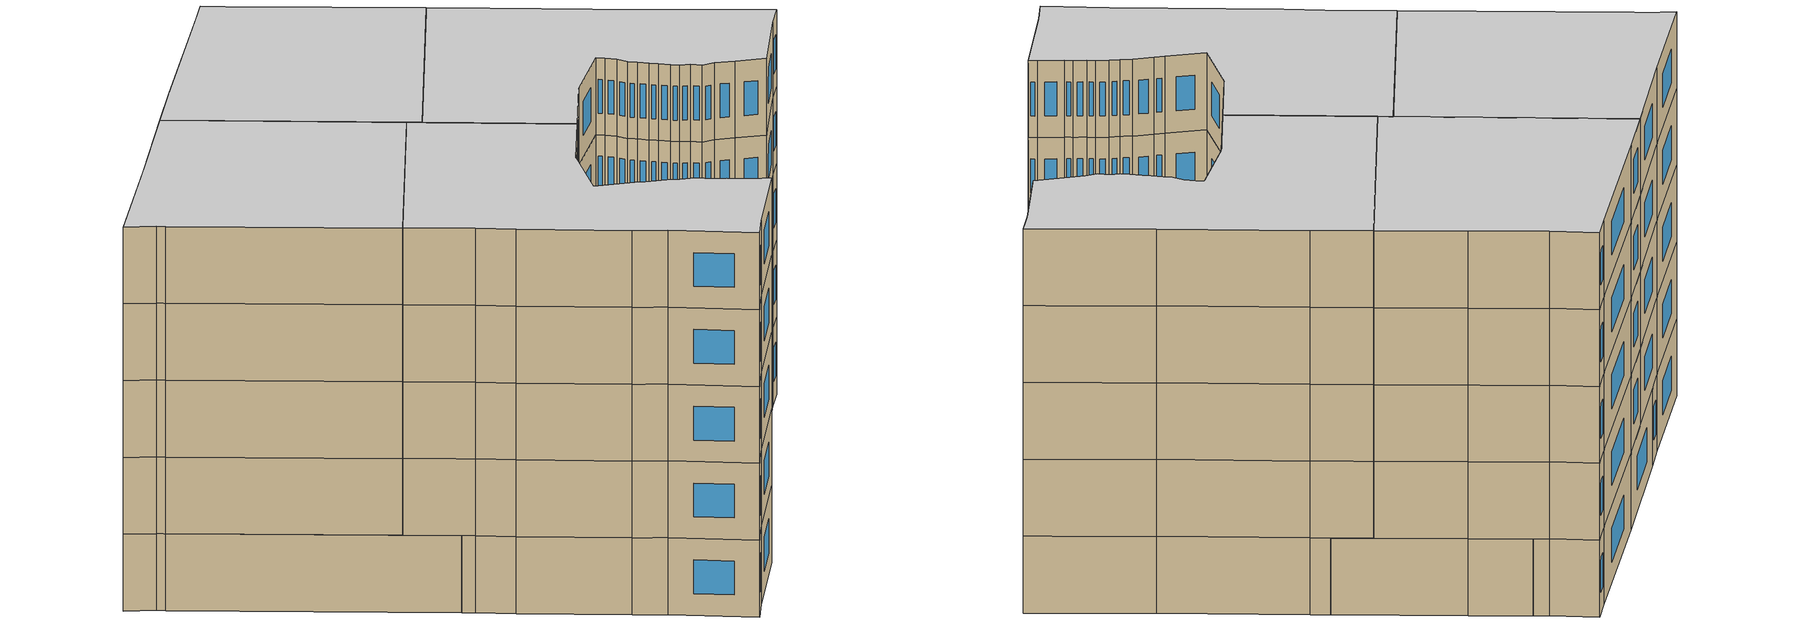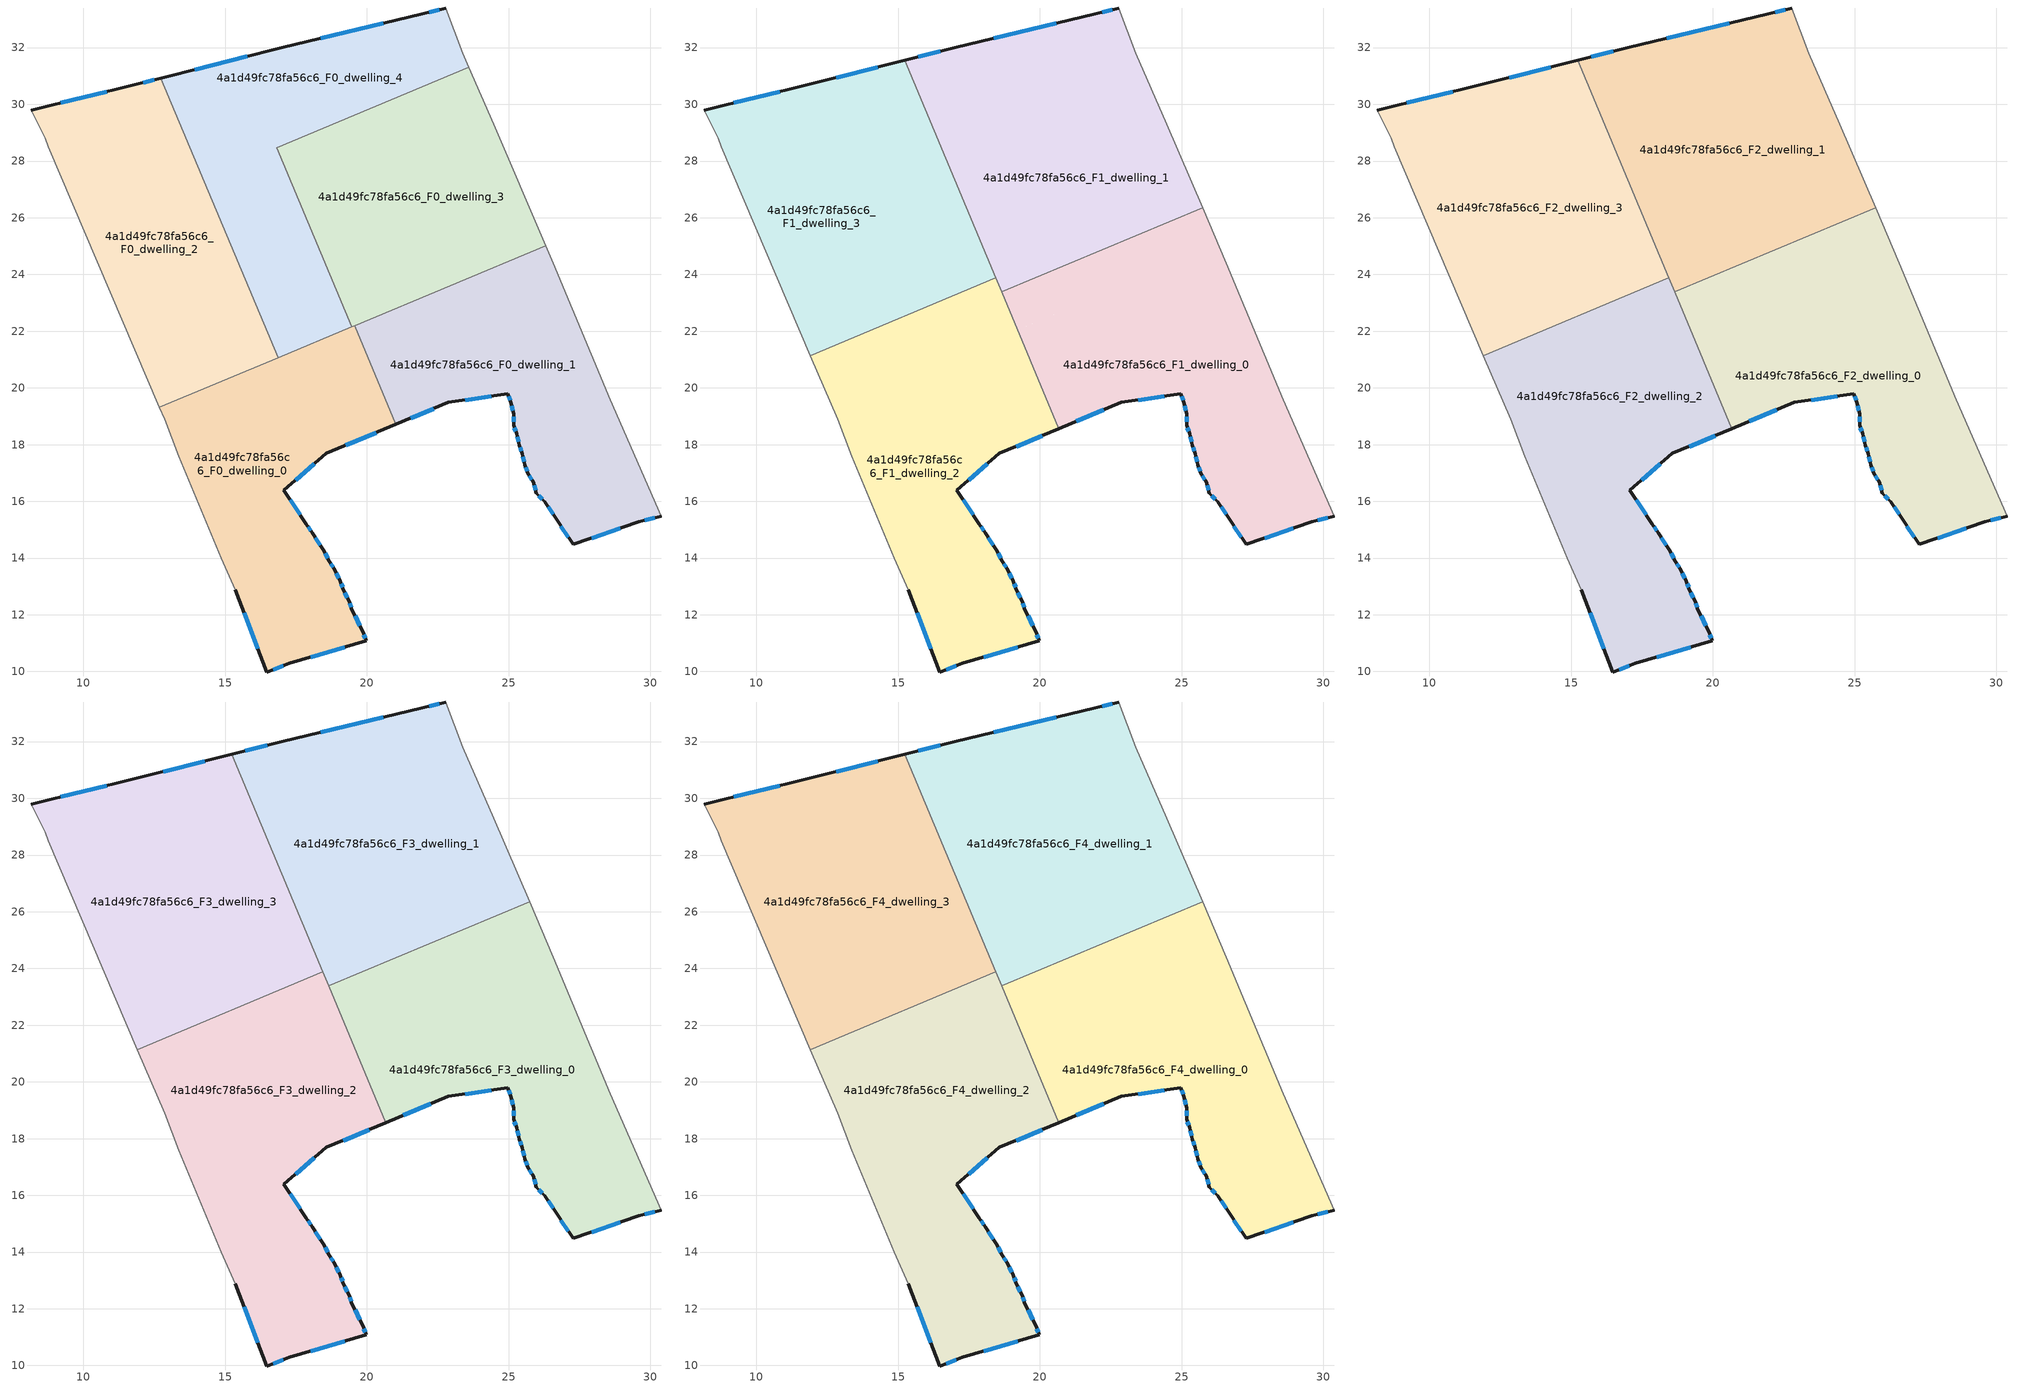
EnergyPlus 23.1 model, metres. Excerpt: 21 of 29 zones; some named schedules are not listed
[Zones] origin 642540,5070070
4a1d49fc78fa56c6_F0_dwelling_0
 floor ground (EU_floor_Construction): 19.57,22.2 21.03,18.71 18.57,17.69 17.07,16.39 17.87,15.18 18.07,14.88 18.47,14.29 18.67,13.88 18.87,13.58 19.07,13.18 19.17,12.88 19.37,12.48 19.47,12.18 19.87,11.38 19.97,11.08 17.27,10.28 16.47,9.98 15.37,12.88 14.87,13.99 13.37,17.59 12.87,18.89 12.69,19.32 z0
 wall outside (EU_wall_Construction): 15.37,12.88 16.47,9.98 17.27,10.28 19.97,11.08 19.87,11.38 19.47,12.18 19.37,12.48 19.17,12.88 19.07,13.18 18.87,13.58 18.67,13.88 18.47,14.29 18.07,14.88 17.87,15.18 17.07,16.39 18.57,17.69 21.03,18.71 z0:3
 wall to 4a1d49fc78fa56c6_F0_dwelling_1 (EU_wall_Construction): 21.03,18.71 19.57,22.2 z0:3
 wall adiabatic (EU_wall_Construction): 12.69,19.32 12.87,18.89 13.37,17.59 14.87,13.99 15.37,12.88 z0:3
 wall to 4a1d49fc78fa56c6_F0_dwelling_2 (EU_wall_Construction): 16.87,21.07 12.69,19.32 z0:3
 wall to 4a1d49fc78fa56c6_F0_dwelling_4 (EU_wall_Construction): 19.47,22.16 16.87,21.07 z0:3
 wall to 4a1d49fc78fa56c6_F0_dwelling_3 (EU_wall_Construction): 19.57,22.2 19.47,22.16 z0:3
 window (EU_Window_Construction): 19.26,17.97 20.34,18.43 / 17.49,16.75 18.15,17.32 / 17.65,15.52 17.29,16.05 / 18.01,14.97 17.93,15.1 / 18.36,14.45 18.18,14.72 / 18.61,14 18.53,14.17 / 18.81,13.67 18.73,13.8 / 19.01,13.3 18.93,13.47 / 19.14,12.97 19.1,13.1 / 19.31,12.6 19.23,12.77 / 19.44,12.27 19.4,12.4 / 19.76,11.61 19.58,11.96 / 19.94,11.17 19.9,11.3 / 18.03,10.51 19.21,10.86 / 16.69,10.07 17.04,10.2 / 15.68,12.07 16.16,10.8 z0.84:2.16
4a1d49fc78fa56c6_F0_dwelling_1
 floor ground (EU_floor_Construction): 26.58,24.39 28.58,19.59 30.38,15.48 29.58,15.28 27.28,14.48 26.68,15.38 26.28,15.98 25.98,16.28 25.88,16.68 25.68,16.99 25.58,17.29 25.48,17.68 25.38,17.99 25.28,18.38 25.18,18.69 25.18,19.09 25.08,19.49 24.98,19.79 22.88,19.49 21.03,18.71 19.57,22.2 26.31,25.02 z0
 wall outside (EU_wall_Construction): 21.03,18.71 22.88,19.49 24.98,19.79 25.08,19.49 25.18,19.09 25.18,18.69 25.28,18.38 25.38,17.99 25.48,17.68 25.58,17.29 25.68,16.99 25.88,16.68 25.98,16.28 26.28,15.98 26.68,15.38 27.28,14.48 29.58,15.28 30.38,15.48 z0:3
 wall adiabatic (EU_wall_Construction): 30.38,15.48 28.58,19.59 26.58,24.39 26.31,25.02 z0:3
 wall to 4a1d49fc78fa56c6_F0_dwelling_3 (EU_wall_Construction): 26.31,25.02 19.57,22.2 z0:3
 window (EU_Window_Construction): 29.8,15.34 30.15,15.43 / 27.92,14.71 28.93,15.06 / 26.84,15.13 27.11,14.73 / 26.39,15.82 26.56,15.55 / 26.06,16.2 26.19,16.07 / 25.9,16.57 25.95,16.4 / 25.73,16.9 25.82,16.77 / 25.6,17.2 25.65,17.07 / 25.5,17.57 25.55,17.4 / 25.4,17.9 25.45,17.77 / 25.31,18.27 25.35,18.1 / 25.2,18.6 25.25,18.47 / 25.18,18.97 25.18,18.8 / 25.1,19.37 25.15,19.2 / 25.01,19.7 25.05,19.57 / 23.46,19.57 24.39,19.7 / 21.54,18.93 22.36,19.27 z0.84:2.16
4a1d49fc78fa56c6_F0_dwelling_2
 floor ground (EU_floor_Construction): 12.74,30.92 16.87,21.07 12.69,19.32 8.77,28.5 8.67,28.8 8.17,29.8 11.87,30.7 z0
 wall outside (EU_wall_Construction): 12.74,30.92 11.87,30.7 8.17,29.8 z0:3
 wall to 4a1d49fc78fa56c6_F0_dwelling_4 (EU_wall_Construction): 16.87,21.07 12.74,30.92 z0:3
 wall adiabatic (EU_wall_Construction): 8.17,29.8 8.67,28.8 8.77,28.5 12.69,19.32 z0:3
 window (EU_Window_Construction): 12.5,30.86 12.11,30.76 / 10.83,30.45 9.21,30.05 z0.84:2.16
4a1d49fc78fa56c6_F0_dwelling_3
 floor ground (EU_floor_Construction): 23.6,31.3 24.48,29.29 26.31,25.02 19.47,22.16 16.83,28.47 z0
 wall to 4a1d49fc78fa56c6_F0_dwelling_4 (EU_wall_Construction): 23.6,31.3 16.83,28.47 19.47,22.16 z0:3
 wall adiabatic (EU_wall_Construction): 26.31,25.02 24.48,29.29 23.6,31.3 z0:3
4a1d49fc78fa56c6_F0_dwelling_4
 floor ground (EU_floor_Construction): 22.78,33.4 23.38,31.8 23.6,31.3 16.83,28.47 19.47,22.16 16.87,21.07 12.74,30.92 16.97,32 21.98,33.2 z0
 wall outside (EU_wall_Construction): 22.78,33.4 21.98,33.2 16.97,32 12.74,30.92 z0:3
 wall adiabatic (EU_wall_Construction): 23.6,31.3 23.38,31.8 22.78,33.4 z0:3
 window (EU_Window_Construction): 22.55,33.34 22.2,33.25 / 15.79,31.7 13.93,31.22 / 20.58,32.86 18.38,32.33 z0.84:2.16
 ceiling adiabatic (EU_roof_Construction): 16.87,21.07 16.1,22.9 18.45,23.88 15.23,31.55 16.97,32 12.74,30.92 z3
4a1d49fc78fa56c6_F1_dwelling_0
 floor to 4a1d49fc78fa56c6_F0_dwelling_1 (EU_floor_Construction): 26.58,24.39 28.58,19.59 30.38,15.48 29.58,15.28 27.28,14.48 26.68,15.38 26.28,15.98 25.98,16.28 25.88,16.68 25.68,16.99 25.58,17.29 25.48,17.68 25.38,17.99 25.28,18.38 25.18,18.69 25.18,19.09 25.08,19.49 24.98,19.79 22.88,19.49 21.02,18.71 19.57,22.2 26.31,25.02 z3
 floor to 4a1d49fc78fa56c6_F0_dwelling_0 (EU_floor_Construction): 19.57,22.2 21.02,18.71 20.67,18.57 19.21,22.05 z3
 floor to 4a1d49fc78fa56c6_F0_dwelling_3 (EU_floor_Construction): 25.74,26.36 26.31,25.02 19.47,22.16 18.91,23.5 z3
 floor to 4a1d49fc78fa56c6_F0_dwelling_4 (EU_floor_Construction): 18.91,23.5 19.47,22.16 19.21,22.05 18.65,23.39 z3
 wall outside (EU_wall_Construction): 20.67,18.57 22.88,19.49 24.98,19.79 25.08,19.49 25.18,19.09 25.18,18.69 25.28,18.38 25.38,17.99 25.48,17.68 25.58,17.29 25.68,16.99 25.88,16.68 25.98,16.28 26.28,15.98 26.68,15.38 27.28,14.48 29.58,15.28 30.38,15.48 z3:6
 wall to 4a1d49fc78fa56c6_F1_dwelling_1 (EU_wall_Construction): 25.74,26.36 18.65,23.39 z3:6
 wall adiabatic (EU_wall_Construction): 30.38,15.48 28.58,19.59 26.58,24.39 25.74,26.36 z3:6
 wall to 4a1d49fc78fa56c6_F1_dwelling_2 (EU_wall_Construction): 18.65,23.39 20.67,18.57 z3:6
 window (EU_Window_Construction): 29.8,15.34 30.15,15.43 / 27.92,14.71 28.93,15.06 / 26.84,15.13 27.11,14.73 / 26.39,15.82 26.56,15.55 / 26.06,16.2 26.19,16.07 / 25.9,16.57 25.95,16.4 / 25.73,16.9 25.82,16.77 / 25.6,17.2 25.65,17.07 / 25.5,17.57 25.55,17.4 / 25.4,17.9 25.45,17.77 / 25.31,18.27 25.35,18.1 / 25.2,18.6 25.25,18.47 / 25.18,18.97 25.18,18.8 / 25.1,19.37 25.15,19.2 / 25.01,19.7 25.05,19.57 / 23.46,19.57 24.39,19.7 / 21.29,18.82 22.26,19.23 z3.84:5.16
4a1d49fc78fa56c6_F1_dwelling_1
 floor to 4a1d49fc78fa56c6_F0_dwelling_3 (EU_floor_Construction): 23.6,31.3 24.48,29.29 25.74,26.36 18.91,23.5 16.83,28.47 z3
 floor to 4a1d49fc78fa56c6_F0_dwelling_4 (EU_floor_Construction): 22.78,33.4 23.38,31.8 23.6,31.3 16.83,28.47 18.91,23.5 18.65,23.39 15.23,31.55 16.97,32 21.98,33.2 z3
 wall outside (EU_wall_Construction): 22.78,33.4 21.98,33.2 16.97,32 15.23,31.55 z3:6
 wall adiabatic (EU_wall_Construction): 25.74,26.36 24.48,29.29 23.38,31.8 22.78,33.4 z3:6
 wall to 4a1d49fc78fa56c6_F1_dwelling_3 (EU_wall_Construction): 15.23,31.55 18.45,23.88 z3:6
 wall to 4a1d49fc78fa56c6_F1_dwelling_2 (EU_wall_Construction): 18.45,23.88 18.65,23.39 z3:6
 window (EU_Window_Construction): 16.49,31.87 15.72,31.68 / 20.58,32.86 18.38,32.33 / 22.55,33.34 22.2,33.25 z3.84:5.16
4a1d49fc78fa56c6_F1_dwelling_2
 floor to 4a1d49fc78fa56c6_F0_dwelling_0 (EU_floor_Construction): 19.21,22.05 20.67,18.57 18.57,17.69 17.07,16.39 17.87,15.18 18.07,14.88 18.47,14.29 18.67,13.88 18.87,13.58 19.07,13.18 19.17,12.88 19.37,12.48 19.47,12.18 19.87,11.38 19.97,11.08 17.27,10.28 16.47,9.98 15.37,12.88 14.87,13.99 13.37,17.59 12.87,18.89 12.69,19.32 z3
 floor to 4a1d49fc78fa56c6_F0_dwelling_2 (EU_floor_Construction): 16.1,22.9 16.87,21.07 12.69,19.32 11.91,21.14 z3
 floor to 4a1d49fc78fa56c6_F0_dwelling_4 (EU_floor_Construction): 18.45,23.88 19.21,22.05 16.87,21.07 16.1,22.9 z3
 wall outside (EU_wall_Construction): 15.37,12.88 16.47,9.98 17.27,10.28 19.97,11.08 19.87,11.38 19.47,12.18 19.37,12.48 19.17,12.88 19.07,13.18 18.87,13.58 18.67,13.88 18.47,14.29 18.07,14.88 17.87,15.18 17.07,16.39 18.57,17.69 20.67,18.57 z3:6
 wall adiabatic (EU_wall_Construction): 11.91,21.14 12.87,18.89 13.37,17.59 14.87,13.99 15.37,12.88 z3:6
 wall to 4a1d49fc78fa56c6_F1_dwelling_3 (EU_wall_Construction): 18.45,23.88 11.91,21.14 z3:6
 window (EU_Window_Construction): 18.36,14.45 18.18,14.72 / 18.61,14 18.53,14.17 / 18.81,13.67 18.73,13.8 / 19.01,13.3 18.93,13.47 / 19.14,12.97 19.1,13.1 / 19.31,12.6 19.23,12.77 / 19.44,12.27 19.4,12.4 / 19.76,11.61 19.58,11.96 / 19.94,11.17 19.9,11.3 / 18.03,10.51 19.21,10.86 / 16.69,10.07 17.04,10.2 / 15.68,12.07 16.16,10.8 / 19.16,17.93 20.08,18.32 / 17.49,16.75 18.15,17.32 / 17.65,15.52 17.29,16.05 / 18.01,14.97 17.93,15.1 z3.84:5.16
4a1d49fc78fa56c6_F1_dwelling_3
 floor to 4a1d49fc78fa56c6_F0_dwelling_2 (EU_floor_Construction): 12.74,30.92 16.1,22.9 11.91,21.14 8.77,28.5 8.67,28.8 8.17,29.8 11.87,30.7 z3
 floor adiabatic (EU_floor_Construction): 15.23,31.55 18.45,23.88 16.1,22.9 12.74,30.92 z3
 wall outside (EU_wall_Construction): 15.23,31.55 11.87,30.7 8.17,29.8 z3:6
 wall adiabatic (EU_wall_Construction): 8.17,29.8 8.67,28.8 8.77,28.5 11.91,21.14 z3:6
 window (EU_Window_Construction): 10.83,30.45 9.21,30.05 / 14.29,31.31 12.81,30.94 z3.84:5.16
4a1d49fc78fa56c6_F2_dwelling_0
 floor to 4a1d49fc78fa56c6_F1_dwelling_0 (EU_floor_Construction): 26.58,24.39 28.58,19.59 30.38,15.48 29.58,15.28 27.28,14.48 26.68,15.38 26.28,15.98 25.98,16.28 25.88,16.68 25.68,16.99 25.58,17.29 25.48,17.68 25.38,17.99 25.28,18.38 25.18,18.69 25.18,19.09 25.08,19.49 24.98,19.79 22.88,19.49 20.67,18.57 18.65,23.39 25.74,26.36 z6
 wall outside (EU_wall_Construction): 20.67,18.57 22.88,19.49 24.98,19.79 25.08,19.49 25.18,19.09 25.18,18.69 25.28,18.38 25.38,17.99 25.48,17.68 25.58,17.29 25.68,16.99 25.88,16.68 25.98,16.28 26.28,15.98 26.68,15.38 27.28,14.48 29.58,15.28 30.38,15.48 z6:9
 wall to 4a1d49fc78fa56c6_F2_dwelling_1 (EU_wall_Construction): 25.74,26.36 18.65,23.39 z6:9
 wall adiabatic (EU_wall_Construction): 30.38,15.48 28.58,19.59 26.58,24.39 25.74,26.36 z6:9
 wall to 4a1d49fc78fa56c6_F2_dwelling_2 (EU_wall_Construction): 18.65,23.39 20.67,18.57 z6:9
 window (EU_Window_Construction): 29.8,15.34 30.15,15.43 / 27.92,14.71 28.93,15.06 / 26.84,15.13 27.11,14.73 / 26.39,15.82 26.56,15.55 / 26.06,16.2 26.19,16.07 / 25.9,16.57 25.95,16.4 / 25.73,16.9 25.82,16.77 / 25.6,17.2 25.65,17.07 / 25.5,17.57 25.55,17.4 / 25.4,17.9 25.45,17.77 / 25.31,18.27 25.35,18.1 / 25.2,18.6 25.25,18.47 / 25.18,18.97 25.18,18.8 / 25.1,19.37 25.15,19.2 / 25.01,19.7 25.05,19.57 / 23.46,19.57 24.39,19.7 / 21.29,18.82 22.26,19.23 z6.84:8.16
4a1d49fc78fa56c6_F2_dwelling_1
 floor to 4a1d49fc78fa56c6_F1_dwelling_1 (EU_floor_Construction): 23.38,31.8 24.48,29.29 25.74,26.36 18.65,23.39 15.23,31.55 16.97,32 21.98,33.2 22.78,33.4 z6
 wall outside (EU_wall_Construction): 22.78,33.4 21.98,33.2 16.97,32 15.23,31.55 z6:9
 wall adiabatic (EU_wall_Construction): 25.74,26.36 24.48,29.29 23.38,31.8 22.78,33.4 z6:9
 wall to 4a1d49fc78fa56c6_F2_dwelling_3 (EU_wall_Construction): 15.23,31.55 18.45,23.88 z6:9
 wall to 4a1d49fc78fa56c6_F2_dwelling_2 (EU_wall_Construction): 18.45,23.88 18.65,23.39 z6:9
 window (EU_Window_Construction): 16.49,31.87 15.72,31.68 / 20.58,32.86 18.38,32.33 / 22.55,33.34 22.2,33.25 z6.84:8.16
4a1d49fc78fa56c6_F2_dwelling_2
 floor to 4a1d49fc78fa56c6_F1_dwelling_2 (EU_floor_Construction): 18.45,23.88 20.67,18.57 18.57,17.69 17.07,16.39 17.87,15.18 18.07,14.88 18.47,14.29 18.67,13.88 18.87,13.58 19.07,13.18 19.17,12.88 19.37,12.48 19.47,12.18 19.87,11.38 19.97,11.08 17.27,10.28 16.47,9.98 15.37,12.88 14.87,13.99 13.37,17.59 12.87,18.89 11.91,21.14 z6
 wall outside (EU_wall_Construction): 15.37,12.88 16.47,9.98 17.27,10.28 19.97,11.08 19.87,11.38 19.47,12.18 19.37,12.48 19.17,12.88 19.07,13.18 18.87,13.58 18.67,13.88 18.47,14.29 18.07,14.88 17.87,15.18 17.07,16.39 18.57,17.69 20.67,18.57 z6:9
 wall adiabatic (EU_wall_Construction): 11.91,21.14 12.87,18.89 13.37,17.59 14.87,13.99 15.37,12.88 z6:9
 wall to 4a1d49fc78fa56c6_F2_dwelling_3 (EU_wall_Construction): 18.45,23.88 11.91,21.14 z6:9
 window (EU_Window_Construction): 18.36,14.45 18.18,14.72 / 18.61,14 18.53,14.17 / 18.81,13.67 18.73,13.8 / 19.01,13.3 18.93,13.47 / 19.14,12.97 19.1,13.1 / 19.31,12.6 19.23,12.77 / 19.44,12.27 19.4,12.4 / 19.76,11.61 19.58,11.96 / 19.94,11.17 19.9,11.3 / 18.03,10.51 19.21,10.86 / 16.69,10.07 17.04,10.2 / 15.68,12.07 16.16,10.8 / 19.16,17.93 20.08,18.32 / 17.49,16.75 18.15,17.32 / 17.65,15.52 17.29,16.05 / 18.01,14.97 17.93,15.1 z6.84:8.16
4a1d49fc78fa56c6_F2_dwelling_3
 floor to 4a1d49fc78fa56c6_F1_dwelling_3 (EU_floor_Construction): 15.23,31.55 18.45,23.88 11.91,21.14 8.77,28.5 8.67,28.8 8.17,29.8 11.87,30.7 z6
 wall outside (EU_wall_Construction): 15.23,31.55 11.87,30.7 8.17,29.8 z6:9
 wall adiabatic (EU_wall_Construction): 8.17,29.8 8.67,28.8 8.77,28.5 11.91,21.14 z6:9
 window (EU_Window_Construction): 10.83,30.45 9.21,30.05 / 14.29,31.31 12.81,30.94 z6.84:8.16
4a1d49fc78fa56c6_F3_dwelling_0
 floor to 4a1d49fc78fa56c6_F2_dwelling_0 (EU_floor_Construction): 26.58,24.39 28.58,19.59 30.38,15.48 29.58,15.28 27.28,14.48 26.68,15.38 26.28,15.98 25.98,16.28 25.88,16.68 25.68,16.99 25.58,17.29 25.48,17.68 25.38,17.99 25.28,18.38 25.18,18.69 25.18,19.09 25.08,19.49 24.98,19.79 22.88,19.49 20.67,18.57 18.65,23.39 25.74,26.36 z9
 wall outside (EU_wall_Construction): 20.67,18.57 22.88,19.49 24.98,19.79 25.08,19.49 25.18,19.09 25.18,18.69 25.28,18.38 25.38,17.99 25.48,17.68 25.58,17.29 25.68,16.99 25.88,16.68 25.98,16.28 26.28,15.98 26.68,15.38 27.28,14.48 29.58,15.28 30.38,15.48 z9:12
 wall to 4a1d49fc78fa56c6_F3_dwelling_1 (EU_wall_Construction): 25.74,26.36 18.65,23.39 z9:12
 wall adiabatic (EU_wall_Construction): 30.38,15.48 28.58,19.59 26.58,24.39 25.74,26.36 z9:12
 wall to 4a1d49fc78fa56c6_F3_dwelling_2 (EU_wall_Construction): 18.65,23.39 20.67,18.57 z9:12
 window (EU_Window_Construction): 29.8,15.34 30.15,15.43 / 27.92,14.71 28.93,15.06 / 26.84,15.13 27.11,14.73 / 26.39,15.82 26.56,15.55 / 26.06,16.2 26.19,16.07 / 25.9,16.57 25.95,16.4 / 25.73,16.9 25.82,16.77 / 25.6,17.2 25.65,17.07 / 25.5,17.57 25.55,17.4 / 25.4,17.9 25.45,17.77 / 25.31,18.27 25.35,18.1 / 25.2,18.6 25.25,18.47 / 25.18,18.97 25.18,18.8 / 25.1,19.37 25.15,19.2 / 25.01,19.7 25.05,19.57 / 23.46,19.57 24.39,19.7 / 21.29,18.82 22.26,19.23 z9.84:11.16
4a1d49fc78fa56c6_F3_dwelling_1
 floor to 4a1d49fc78fa56c6_F2_dwelling_1 (EU_floor_Construction): 23.38,31.8 24.48,29.29 25.74,26.36 18.65,23.39 15.23,31.55 16.97,32 21.98,33.2 22.78,33.4 z9
 wall outside (EU_wall_Construction): 22.78,33.4 21.98,33.2 16.97,32 15.23,31.55 z9:12
 wall adiabatic (EU_wall_Construction): 25.74,26.36 24.48,29.29 23.38,31.8 22.78,33.4 z9:12
 wall to 4a1d49fc78fa56c6_F3_dwelling_3 (EU_wall_Construction): 15.23,31.55 18.45,23.88 z9:12
 wall to 4a1d49fc78fa56c6_F3_dwelling_2 (EU_wall_Construction): 18.45,23.88 18.65,23.39 z9:12
 window (EU_Window_Construction): 16.49,31.87 15.72,31.68 / 20.58,32.86 18.38,32.33 / 22.55,33.34 22.2,33.25 z9.84:11.16
4a1d49fc78fa56c6_F3_dwelling_2
 floor to 4a1d49fc78fa56c6_F2_dwelling_2 (EU_floor_Construction): 18.45,23.88 20.67,18.57 18.57,17.69 17.07,16.39 17.87,15.18 18.07,14.88 18.47,14.29 18.67,13.88 18.87,13.58 19.07,13.18 19.17,12.88 19.37,12.48 19.47,12.18 19.87,11.38 19.97,11.08 17.27,10.28 16.47,9.98 15.37,12.88 14.87,13.99 13.37,17.59 12.87,18.89 11.91,21.14 z9
 wall outside (EU_wall_Construction): 15.37,12.88 16.47,9.98 17.27,10.28 19.97,11.08 19.87,11.38 19.47,12.18 19.37,12.48 19.17,12.88 19.07,13.18 18.87,13.58 18.67,13.88 18.47,14.29 18.07,14.88 17.87,15.18 17.07,16.39 18.57,17.69 20.67,18.57 z9:12
 wall adiabatic (EU_wall_Construction): 11.91,21.14 12.87,18.89 13.37,17.59 14.87,13.99 15.37,12.88 z9:12
 wall to 4a1d49fc78fa56c6_F3_dwelling_3 (EU_wall_Construction): 18.45,23.88 11.91,21.14 z9:12
 window (EU_Window_Construction): 18.36,14.45 18.18,14.72 / 18.61,14 18.53,14.17 / 18.81,13.67 18.73,13.8 / 19.01,13.3 18.93,13.47 / 19.14,12.97 19.1,13.1 / 19.31,12.6 19.23,12.77 / 19.44,12.27 19.4,12.4 / 19.76,11.61 19.58,11.96 / 19.94,11.17 19.9,11.3 / 18.03,10.51 19.21,10.86 / 16.69,10.07 17.04,10.2 / 15.68,12.07 16.16,10.8 / 19.16,17.93 20.08,18.32 / 17.49,16.75 18.15,17.32 / 17.65,15.52 17.29,16.05 / 18.01,14.97 17.93,15.1 z9.84:11.16
4a1d49fc78fa56c6_F3_dwelling_3
 floor to 4a1d49fc78fa56c6_F2_dwelling_3 (EU_floor_Construction): 15.23,31.55 18.45,23.88 11.91,21.14 8.77,28.5 8.67,28.8 8.17,29.8 11.87,30.7 z9
 wall outside (EU_wall_Construction): 15.23,31.55 11.87,30.7 8.17,29.8 z9:12
 wall adiabatic (EU_wall_Construction): 8.17,29.8 8.67,28.8 8.77,28.5 11.91,21.14 z9:12
 window (EU_Window_Construction): 10.83,30.45 9.21,30.05 / 14.29,31.31 12.81,30.94 z9.84:11.16
4a1d49fc78fa56c6_F4_dwelling_0
 floor to 4a1d49fc78fa56c6_F3_dwelling_0 (EU_floor_Construction): 26.58,24.39 28.58,19.59 30.38,15.48 29.58,15.28 27.28,14.48 26.68,15.38 26.28,15.98 25.98,16.28 25.88,16.68 25.68,16.99 25.58,17.29 25.48,17.68 25.38,17.99 25.28,18.38 25.18,18.69 25.18,19.09 25.08,19.49 24.98,19.79 22.88,19.49 20.67,18.57 18.65,23.39 25.74,26.36 z12
 wall outside (EU_wall_Construction): 20.67,18.57 22.88,19.49 24.98,19.79 25.08,19.49 25.18,19.09 25.18,18.69 25.28,18.38 25.38,17.99 25.48,17.68 25.58,17.29 25.68,16.99 25.88,16.68 25.98,16.28 26.28,15.98 26.68,15.38 27.28,14.48 29.58,15.28 30.38,15.48 z12:15
 wall to 4a1d49fc78fa56c6_F4_dwelling_1 (EU_wall_Construction): 25.74,26.36 18.65,23.39 z12:15
 wall adiabatic (EU_wall_Construction): 30.38,15.48 28.58,19.59 26.58,24.39 25.74,26.36 z12:15
 wall to 4a1d49fc78fa56c6_F4_dwelling_2 (EU_wall_Construction): 18.65,23.39 20.67,18.57 z12:15
 window (EU_Window_Construction): 29.8,15.34 30.15,15.43 / 27.92,14.71 28.93,15.06 / 26.84,15.13 27.11,14.73 / 26.39,15.82 26.56,15.55 / 26.06,16.2 26.19,16.07 / 25.9,16.57 25.95,16.4 / 25.73,16.9 25.82,16.77 / 25.6,17.2 25.65,17.07 / 25.5,17.57 25.55,17.4 / 25.4,17.9 25.45,17.77 / 25.31,18.27 25.35,18.1 / 25.2,18.6 25.25,18.47 / 25.18,18.97 25.18,18.8 / 25.1,19.37 25.15,19.2 / 25.01,19.7 25.05,19.57 / 23.46,19.57 24.39,19.7 / 21.29,18.82 22.26,19.23 z12.84:14.16
 ceiling to 4a1d49fc78fa56c6_F5_dwelling_0 (EU_floor_Construction): 30.38,15.48 28.58,19.59 26.58,24.39 25.74,26.36 18.65,23.39 20.67,18.57 22.88,19.49 24.98,19.79 25.08,19.49 25.18,19.09 25.18,18.69 25.28,18.38 25.38,17.99 25.48,17.68 25.58,17.29 25.68,16.99 25.88,16.68 25.98,16.28 26.28,15.98 26.68,15.38 27.28,14.48 29.58,15.28 z15
4a1d49fc78fa56c6_F4_dwelling_1
 floor to 4a1d49fc78fa56c6_F3_dwelling_1 (EU_floor_Construction): 23.38,31.8 24.48,29.29 25.74,26.36 18.65,23.39 15.23,31.55 16.97,32 21.98,33.2 22.78,33.4 z12
 wall outside (EU_wall_Construction): 22.78,33.4 21.98,33.2 16.97,32 15.23,31.55 z12:15
 wall adiabatic (EU_wall_Construction): 25.74,26.36 24.48,29.29 23.38,31.8 22.78,33.4 z12:15
 wall to 4a1d49fc78fa56c6_F4_dwelling_3 (EU_wall_Construction): 15.23,31.55 18.45,23.88 z12:15
 wall to 4a1d49fc78fa56c6_F4_dwelling_2 (EU_wall_Construction): 18.45,23.88 18.65,23.39 z12:15
 window (EU_Window_Construction): 16.49,31.87 15.72,31.68 / 20.58,32.86 18.38,32.33 / 22.55,33.34 22.2,33.25 z12.84:14.16
 ceiling to 4a1d49fc78fa56c6_F5_dwelling_1 (EU_floor_Construction): 25.74,26.36 24.48,29.29 23.38,31.8 22.78,33.4 21.98,33.2 16.97,32 15.23,31.55 18.65,23.39 z15
4a1d49fc78fa56c6_F4_dwelling_2
 floor to 4a1d49fc78fa56c6_F3_dwelling_2 (EU_floor_Construction): 18.45,23.88 20.67,18.57 18.57,17.69 17.07,16.39 17.87,15.18 18.07,14.88 18.47,14.29 18.67,13.88 18.87,13.58 19.07,13.18 19.17,12.88 19.37,12.48 19.47,12.18 19.87,11.38 19.97,11.08 17.27,10.28 16.47,9.98 15.37,12.88 14.87,13.99 13.37,17.59 12.87,18.89 11.91,21.14 z12
 wall outside (EU_wall_Construction): 15.37,12.88 16.47,9.98 17.27,10.28 19.97,11.08 19.87,11.38 19.47,12.18 19.37,12.48 19.17,12.88 19.07,13.18 18.87,13.58 18.67,13.88 18.47,14.29 18.07,14.88 17.87,15.18 17.07,16.39 18.57,17.69 20.67,18.57 z12:15
 wall adiabatic (EU_wall_Construction): 11.91,21.14 12.87,18.89 13.37,17.59 14.87,13.99 15.37,12.88 z12:15
 wall to 4a1d49fc78fa56c6_F4_dwelling_3 (EU_wall_Construction): 18.45,23.88 11.91,21.14 z12:15
 window (EU_Window_Construction): 18.36,14.45 18.18,14.72 / 18.61,14 18.53,14.17 / 18.81,13.67 18.73,13.8 / 19.01,13.3 18.93,13.47 / 19.14,12.97 19.1,13.1 / 19.31,12.6 19.23,12.77 / 19.44,12.27 19.4,12.4 / 19.76,11.61 19.58,11.96 / 19.94,11.17 19.9,11.3 / 18.03,10.51 19.21,10.86 / 16.69,10.07 17.04,10.2 / 15.68,12.07 16.16,10.8 / 19.16,17.93 20.08,18.32 / 17.49,16.75 18.15,17.32 / 17.65,15.52 17.29,16.05 / 18.01,14.97 17.93,15.1 z12.84:14.16
 ceiling to 4a1d49fc78fa56c6_F5_dwelling_2 (EU_floor_Construction): 19.97,11.08 19.87,11.38 19.47,12.18 19.37,12.48 19.17,12.88 19.07,13.18 18.87,13.58 18.67,13.88 18.47,14.29 18.07,14.88 17.87,15.18 17.07,16.39 18.57,17.69 20.67,18.57 18.45,23.88 11.91,21.14 12.87,18.89 13.37,17.59 14.87,13.99 15.37,12.88 16.47,9.98 17.27,10.28 z15
4a1d49fc78fa56c6_F4_dwelling_3
 floor to 4a1d49fc78fa56c6_F3_dwelling_3 (EU_floor_Construction): 15.23,31.55 18.45,23.88 11.91,21.14 8.77,28.5 8.67,28.8 8.17,29.8 11.87,30.7 z12
 wall outside (EU_wall_Construction): 15.23,31.55 11.87,30.7 8.17,29.8 z12:15
 wall adiabatic (EU_wall_Construction): 8.17,29.8 8.67,28.8 8.77,28.5 11.91,21.14 z12:15
 window (EU_Window_Construction): 10.83,30.45 9.21,30.05 / 14.29,31.31 12.81,30.94 z12.84:14.16
 ceiling to 4a1d49fc78fa56c6_F5_dwelling_3 (EU_floor_Construction): 18.45,23.88 15.23,31.55 11.87,30.7 8.17,29.8 8.67,28.8 8.77,28.5 11.91,21.14 z15
[Building]
EU S2 Campaign: North Axis=0; Terrain=City; Solar Distribution=FullExterior
[Site:Location]
Lyon-Bron: Latitude=45.75; Longitude=5; Time Zone=1; Elevation=198
[SizingPeriod:WeatherFileDays]
AnnualSizingPeriod: Begin Month=1; Begin Day of Month=1; End Month=12; End Day of Month=31; Day of Week for Start Day=Monday; Use Weather File Daylight Saving Period=No; Use Weather File Rain and Snow Indicators=No
[MATERIAL]
EU_InternalMass_Material: Roughness=MediumRough; Thickness=0.1; Conductivity=1; Density=1800; Specific Heat=900; Thermal Absorptance=0.9; Solar Absorptance=0.7; Visible Absorptance=0.7
[MATERIAL:NOMASS] Roughness=MediumRough; Thermal Absorptance=0.9; Solar Absorptance=0.7; Visible Absorptance=0.7
Name | Thermal Resistance
EU_wall_NoMass | 0.776494
EU_roof_NoMass | 0.486893
EU_floor_NoMass | 0.421597
[WINDOWMATERIAL:SIMPLEGLAZINGSYSTEM]
EU_Window_SimpleGlazing: UFactor=4.24961; Solar Heat Gain Coefficient=0.83; Visible Transmittance=0.83
[CONSTRUCTION]
EU_wall_Construction: EU_wall_NoMass
EU_roof_Construction: EU_roof_NoMass
EU_floor_Construction: EU_floor_NoMass
EU_InternalMass_Construction: EU_InternalMass_Material
EU_Window_Construction: EU_Window_SimpleGlazing
[ZONE] Type=1; Multiplier=1; Ceiling Height=autocalculate; Floor Area=autocalculate; Part of Total Floor Area=Yes
Name | Volume
4a1d49fc78fa56c6_F0_dwelling_0 | 151.463
4a1d49fc78fa56c6_F1_dwelling_0; 4a1d49fc78fa56c6_F2_dwelling_0; 4a1d49fc78fa56c6_F3_dwelling_0; 4a1d49fc78fa56c6_F4_dwelling_0 | 189.323
4a1d49fc78fa56c6_F0_dwelling_1 | 151.458
4a1d49fc78fa56c6_F1_dwelling_1; 4a1d49fc78fa56c6_F2_dwelling_1; 4a1d49fc78fa56c6_F3_dwelling_1; 4a1d49fc78fa56c6_F4_dwelling_1; 4a1d49fc78fa56c6_F1_dwelling_3; 4a1d49fc78fa56c6_F2_dwelling_3; 4a1d49fc78fa56c6_F3_dwelling_3; 4a1d49fc78fa56c6_F4_dwelling_3 | 189.33
4a1d49fc78fa56c6_F0_dwelling_2 | 151.448
4a1d49fc78fa56c6_F1_dwelling_2; 4a1d49fc78fa56c6_F2_dwelling_2; 4a1d49fc78fa56c6_F3_dwelling_2; 4a1d49fc78fa56c6_F4_dwelling_2 | 189.329
4a1d49fc78fa56c6_F0_dwelling_3 | 151.454
4a1d49fc78fa56c6_F0_dwelling_4 | 151.471
[INTERNALMASS] Construction=EU_InternalMass_Construction
Name | Zone or ZoneList | Surface Area
4a1d49fc78fa56c6_F0_dwelling_0_EU_InternalMass | 4a1d49fc78fa56c6_F0_dwelling_0 | 50.4883
4a1d49fc78fa56c6_F0_dwelling_1_EU_InternalMass | 4a1d49fc78fa56c6_F0_dwelling_1 | 50.4858
4a1d49fc78fa56c6_F0_dwelling_2_EU_InternalMass | 4a1d49fc78fa56c6_F0_dwelling_2 | 50.4842
4a1d49fc78fa56c6_F0_dwelling_3_EU_InternalMass | 4a1d49fc78fa56c6_F0_dwelling_3 | 50.4834
4a1d49fc78fa56c6_F0_dwelling_4_EU_InternalMass | 4a1d49fc78fa56c6_F0_dwelling_4 | 50.4906
4a1d49fc78fa56c6_F1_dwelling_0_EU_InternalMass | 4a1d49fc78fa56c6_F1_dwelling_0 | 63.1072
4a1d49fc78fa56c6_F1_dwelling_1_EU_InternalMass | 4a1d49fc78fa56c6_F1_dwelling_1 | 63.1102
4a1d49fc78fa56c6_F1_dwelling_2_EU_InternalMass | 4a1d49fc78fa56c6_F1_dwelling_2 | 63.1099
4a1d49fc78fa56c6_F1_dwelling_3_EU_InternalMass | 4a1d49fc78fa56c6_F1_dwelling_3 | 63.1102
4a1d49fc78fa56c6_F2_dwelling_0_EU_InternalMass | 4a1d49fc78fa56c6_F2_dwelling_0 | 63.1072
4a1d49fc78fa56c6_F2_dwelling_1_EU_InternalMass | 4a1d49fc78fa56c6_F2_dwelling_1 | 63.1102
4a1d49fc78fa56c6_F2_dwelling_2_EU_InternalMass | 4a1d49fc78fa56c6_F2_dwelling_2 | 63.1099
4a1d49fc78fa56c6_F2_dwelling_3_EU_InternalMass | 4a1d49fc78fa56c6_F2_dwelling_3 | 63.1102
4a1d49fc78fa56c6_F3_dwelling_0_EU_InternalMass | 4a1d49fc78fa56c6_F3_dwelling_0 | 63.1072
4a1d49fc78fa56c6_F3_dwelling_1_EU_InternalMass | 4a1d49fc78fa56c6_F3_dwelling_1 | 63.1102
4a1d49fc78fa56c6_F3_dwelling_2_EU_InternalMass | 4a1d49fc78fa56c6_F3_dwelling_2 | 63.1099
4a1d49fc78fa56c6_F3_dwelling_3_EU_InternalMass | 4a1d49fc78fa56c6_F3_dwelling_3 | 63.1102
4a1d49fc78fa56c6_F4_dwelling_0_EU_InternalMass | 4a1d49fc78fa56c6_F4_dwelling_0 | 63.1072
4a1d49fc78fa56c6_F4_dwelling_1_EU_InternalMass | 4a1d49fc78fa56c6_F4_dwelling_1 | 63.1102
4a1d49fc78fa56c6_F4_dwelling_2_EU_InternalMass | 4a1d49fc78fa56c6_F4_dwelling_2 | 63.1099
4a1d49fc78fa56c6_F4_dwelling_3_EU_InternalMass | 4a1d49fc78fa56c6_F4_dwelling_3 | 63.1102
[OTHEREQUIPMENT] Fuel Type=Electricity; Design Level Calculation Method=Watts/Area; Power per Zone Floor Area=1; Fraction Latent=0; Fraction Radiant=0; Fraction Lost=0; Carbon Dioxide Generation Rate=0; EndUse Subcategory=EU_Step8_InternalGains
Name | Zone or ZoneList or Space or SpaceList | Schedule
EU_Step8_InternalGain_4a1d49fc78fa56c6_F0_dwelling_0_f000 | 4a1d49fc78fa56c6_F0_dwelling_0 | EU_Step8_GainSchedule_4a1d49fc78fa56c6_F0_dwelling_0_f000
EU_Step8_InternalGain_4a1d49fc78fa56c6_F0_dwelling_1_f000 | 4a1d49fc78fa56c6_F0_dwelling_1 | EU_Step8_GainSchedule_4a1d49fc78fa56c6_F0_dwelling_1_f000
EU_Step8_InternalGain_4a1d49fc78fa56c6_F0_dwelling_2_f000 | 4a1d49fc78fa56c6_F0_dwelling_2 | EU_Step8_GainSchedule_4a1d49fc78fa56c6_F0_dwelling_2_f000
EU_Step8_InternalGain_4a1d49fc78fa56c6_F0_dwelling_3_f000 | 4a1d49fc78fa56c6_F0_dwelling_3 | EU_Step8_GainSchedule_4a1d49fc78fa56c6_F0_dwelling_3_f000
EU_Step8_InternalGain_4a1d49fc78fa56c6_F0_dwelling_4_f000 | 4a1d49fc78fa56c6_F0_dwelling_4 | EU_Step8_GainSchedule_4a1d49fc78fa56c6_F0_dwelling_4_f000
EU_Step8_InternalGain_4a1d49fc78fa56c6_F1_dwelling_0_f000 | 4a1d49fc78fa56c6_F1_dwelling_0 | EU_Step8_GainSchedule_4a1d49fc78fa56c6_F1_dwelling_0_f000
EU_Step8_InternalGain_4a1d49fc78fa56c6_F1_dwelling_1_f000 | 4a1d49fc78fa56c6_F1_dwelling_1 | EU_Step8_GainSchedule_4a1d49fc78fa56c6_F1_dwelling_1_f000
EU_Step8_InternalGain_4a1d49fc78fa56c6_F1_dwelling_2_f000 | 4a1d49fc78fa56c6_F1_dwelling_2 | EU_Step8_GainSchedule_4a1d49fc78fa56c6_F1_dwelling_2_f000
EU_Step8_InternalGain_4a1d49fc78fa56c6_F1_dwelling_3_f000 | 4a1d49fc78fa56c6_F1_dwelling_3 | EU_Step8_GainSchedule_4a1d49fc78fa56c6_F1_dwelling_3_f000
EU_Step8_InternalGain_4a1d49fc78fa56c6_F2_dwelling_0_f000 | 4a1d49fc78fa56c6_F2_dwelling_0 | EU_Step8_GainSchedule_4a1d49fc78fa56c6_F2_dwelling_0_f000
EU_Step8_InternalGain_4a1d49fc78fa56c6_F2_dwelling_1_f000 | 4a1d49fc78fa56c6_F2_dwelling_1 | EU_Step8_GainSchedule_4a1d49fc78fa56c6_F2_dwelling_1_f000
EU_Step8_InternalGain_4a1d49fc78fa56c6_F2_dwelling_2_f000 | 4a1d49fc78fa56c6_F2_dwelling_2 | EU_Step8_GainSchedule_4a1d49fc78fa56c6_F2_dwelling_2_f000
EU_Step8_InternalGain_4a1d49fc78fa56c6_F2_dwelling_3_f000 | 4a1d49fc78fa56c6_F2_dwelling_3 | EU_Step8_GainSchedule_4a1d49fc78fa56c6_F2_dwelling_3_f000
EU_Step8_InternalGain_4a1d49fc78fa56c6_F3_dwelling_0_f000 | 4a1d49fc78fa56c6_F3_dwelling_0 | EU_Step8_GainSchedule_4a1d49fc78fa56c6_F3_dwelling_0_f000
EU_Step8_InternalGain_4a1d49fc78fa56c6_F3_dwelling_1_f000 | 4a1d49fc78fa56c6_F3_dwelling_1 | EU_Step8_GainSchedule_4a1d49fc78fa56c6_F3_dwelling_1_f000
EU_Step8_InternalGain_4a1d49fc78fa56c6_F3_dwelling_2_f000 | 4a1d49fc78fa56c6_F3_dwelling_2 | EU_Step8_GainSchedule_4a1d49fc78fa56c6_F3_dwelling_2_f000
EU_Step8_InternalGain_4a1d49fc78fa56c6_F3_dwelling_3_f000 | 4a1d49fc78fa56c6_F3_dwelling_3 | EU_Step8_GainSchedule_4a1d49fc78fa56c6_F3_dwelling_3_f000
EU_Step8_InternalGain_4a1d49fc78fa56c6_F4_dwelling_0_f000 | 4a1d49fc78fa56c6_F4_dwelling_0 | EU_Step8_GainSchedule_4a1d49fc78fa56c6_F4_dwelling_0_f000
EU_Step8_InternalGain_4a1d49fc78fa56c6_F4_dwelling_1_f000 | 4a1d49fc78fa56c6_F4_dwelling_1 | EU_Step8_GainSchedule_4a1d49fc78fa56c6_F4_dwelling_1_f000
EU_Step8_InternalGain_4a1d49fc78fa56c6_F4_dwelling_2_f000 | 4a1d49fc78fa56c6_F4_dwelling_2 | EU_Step8_GainSchedule_4a1d49fc78fa56c6_F4_dwelling_2_f000
EU_Step8_InternalGain_4a1d49fc78fa56c6_F4_dwelling_3_f000 | 4a1d49fc78fa56c6_F4_dwelling_3 | EU_Step8_GainSchedule_4a1d49fc78fa56c6_F4_dwelling_3_f000
[ZONEVENTILATION:DESIGNFLOWRATE] Schedule=EU_AlwaysOn; Design Flow Rate Calculation Method=AirChanges/Hour; Air Changes per Hour=0.693814; Ventilation Type=Natural; Fan Pressure Rise=0; Fan Total Efficiency=1; Constant Term Coefficient=1; Temperature Term Coefficient=0; Velocity Term Coefficient=0; Velocity Squared Term Coefficient=0; Minimum Indoor Temperature=-100; Maximum Indoor Temperature=100; Delta Temperature=-100; Minimum Outdoor Temperature=-100; Maximum Outdoor Temperature=100; Maximum Wind Speed=40
Name | Zone or ZoneList or Space or SpaceList
EU_ConstantAir_4a1d49fc78fa56c6_F0_dwelling_0 | 4a1d49fc78fa56c6_F0_dwelling_0
EU_ConstantAir_4a1d49fc78fa56c6_F0_dwelling_1 | 4a1d49fc78fa56c6_F0_dwelling_1
EU_ConstantAir_4a1d49fc78fa56c6_F0_dwelling_2 | 4a1d49fc78fa56c6_F0_dwelling_2
EU_ConstantAir_4a1d49fc78fa56c6_F0_dwelling_3 | 4a1d49fc78fa56c6_F0_dwelling_3
EU_ConstantAir_4a1d49fc78fa56c6_F0_dwelling_4 | 4a1d49fc78fa56c6_F0_dwelling_4
EU_ConstantAir_4a1d49fc78fa56c6_F1_dwelling_0 | 4a1d49fc78fa56c6_F1_dwelling_0
EU_ConstantAir_4a1d49fc78fa56c6_F1_dwelling_1 | 4a1d49fc78fa56c6_F1_dwelling_1
EU_ConstantAir_4a1d49fc78fa56c6_F1_dwelling_2 | 4a1d49fc78fa56c6_F1_dwelling_2
EU_ConstantAir_4a1d49fc78fa56c6_F1_dwelling_3 | 4a1d49fc78fa56c6_F1_dwelling_3
EU_ConstantAir_4a1d49fc78fa56c6_F2_dwelling_0 | 4a1d49fc78fa56c6_F2_dwelling_0
EU_ConstantAir_4a1d49fc78fa56c6_F2_dwelling_1 | 4a1d49fc78fa56c6_F2_dwelling_1
EU_ConstantAir_4a1d49fc78fa56c6_F2_dwelling_2 | 4a1d49fc78fa56c6_F2_dwelling_2
EU_ConstantAir_4a1d49fc78fa56c6_F2_dwelling_3 | 4a1d49fc78fa56c6_F2_dwelling_3
EU_ConstantAir_4a1d49fc78fa56c6_F3_dwelling_0 | 4a1d49fc78fa56c6_F3_dwelling_0
EU_ConstantAir_4a1d49fc78fa56c6_F3_dwelling_1 | 4a1d49fc78fa56c6_F3_dwelling_1
EU_ConstantAir_4a1d49fc78fa56c6_F3_dwelling_2 | 4a1d49fc78fa56c6_F3_dwelling_2
EU_ConstantAir_4a1d49fc78fa56c6_F3_dwelling_3 | 4a1d49fc78fa56c6_F3_dwelling_3
EU_ConstantAir_4a1d49fc78fa56c6_F4_dwelling_0 | 4a1d49fc78fa56c6_F4_dwelling_0
EU_ConstantAir_4a1d49fc78fa56c6_F4_dwelling_1 | 4a1d49fc78fa56c6_F4_dwelling_1
EU_ConstantAir_4a1d49fc78fa56c6_F4_dwelling_2 | 4a1d49fc78fa56c6_F4_dwelling_2
EU_ConstantAir_4a1d49fc78fa56c6_F4_dwelling_3 | 4a1d49fc78fa56c6_F4_dwelling_3
[HVACTEMPLATE:ZONE:IDEALLOADSAIRSYSTEM] System Availability Schedule=EU_AlwaysOn; Maximum Heating Supply Air Temperature=50; Minimum Cooling Supply Air Temperature=13; Maximum Heating Supply Air Humidity Ratio=0.0156; Minimum Cooling Supply Air Humidity Ratio=0.0077; Heating Limit=NoLimit; Cooling Limit=NoLimit; Heating Availability Schedule=EU_AlwaysOn; Cooling Availability Schedule=EU_CoolingOff; Dehumidification Control Type=ConstantSensibleHeatRatio; Cooling Sensible Heat Ratio=0.7; Dehumidification Setpoint=60; Humidification Control Type=None; Humidification Setpoint=30; Outdoor Air Method=None; Outdoor Air Flow Rate per Person=0.00944; Outdoor Air Flow Rate per Zone Floor Area=0; Outdoor Air Flow Rate per Zone=0; Demand Controlled Ventilation Type=None; Outdoor Air Economizer Type=NoEconomizer; Heat Recovery Type=None; Sensible Heat Recovery Effectiveness=0.7; Latent Heat Recovery Effectiveness=0.65
Name | Template Thermostat
4a1d49fc78fa56c6_F0_dwelling_0 | EU_HeatOnly_4a1d49fc78fa56c6_F0_dwelling_0
4a1d49fc78fa56c6_F0_dwelling_1 | EU_HeatOnly_4a1d49fc78fa56c6_F0_dwelling_1
4a1d49fc78fa56c6_F0_dwelling_2 | EU_HeatOnly_4a1d49fc78fa56c6_F0_dwelling_2
4a1d49fc78fa56c6_F0_dwelling_3 | EU_HeatOnly_4a1d49fc78fa56c6_F0_dwelling_3
4a1d49fc78fa56c6_F0_dwelling_4 | EU_HeatOnly_4a1d49fc78fa56c6_F0_dwelling_4
4a1d49fc78fa56c6_F1_dwelling_0 | EU_HeatOnly_4a1d49fc78fa56c6_F1_dwelling_0
4a1d49fc78fa56c6_F1_dwelling_1 | EU_HeatOnly_4a1d49fc78fa56c6_F1_dwelling_1
4a1d49fc78fa56c6_F1_dwelling_2 | EU_HeatOnly_4a1d49fc78fa56c6_F1_dwelling_2
4a1d49fc78fa56c6_F1_dwelling_3 | EU_HeatOnly_4a1d49fc78fa56c6_F1_dwelling_3
4a1d49fc78fa56c6_F2_dwelling_0 | EU_HeatOnly_4a1d49fc78fa56c6_F2_dwelling_0
4a1d49fc78fa56c6_F2_dwelling_1 | EU_HeatOnly_4a1d49fc78fa56c6_F2_dwelling_1
4a1d49fc78fa56c6_F2_dwelling_2 | EU_HeatOnly_4a1d49fc78fa56c6_F2_dwelling_2
4a1d49fc78fa56c6_F2_dwelling_3 | EU_HeatOnly_4a1d49fc78fa56c6_F2_dwelling_3
4a1d49fc78fa56c6_F3_dwelling_0 | EU_HeatOnly_4a1d49fc78fa56c6_F3_dwelling_0
4a1d49fc78fa56c6_F3_dwelling_1 | EU_HeatOnly_4a1d49fc78fa56c6_F3_dwelling_1
4a1d49fc78fa56c6_F3_dwelling_2 | EU_HeatOnly_4a1d49fc78fa56c6_F3_dwelling_2
4a1d49fc78fa56c6_F3_dwelling_3 | EU_HeatOnly_4a1d49fc78fa56c6_F3_dwelling_3
4a1d49fc78fa56c6_F4_dwelling_0 | EU_HeatOnly_4a1d49fc78fa56c6_F4_dwelling_0
4a1d49fc78fa56c6_F4_dwelling_1 | EU_HeatOnly_4a1d49fc78fa56c6_F4_dwelling_1
4a1d49fc78fa56c6_F4_dwelling_2 | EU_HeatOnly_4a1d49fc78fa56c6_F4_dwelling_2
4a1d49fc78fa56c6_F4_dwelling_3 | EU_HeatOnly_4a1d49fc78fa56c6_F4_dwelling_3
[SIZING:ZONE] Zone Cooling Design Supply Air Temperature Input Method=SupplyAirTemperature; Zone Cooling Design Supply Air Temperature=13; Zone Heating Design Supply Air Temperature Input Method=SupplyAirTemperature; Zone Heating Design Supply Air Temperature=50; Zone Cooling Design Supply Air Humidity Ratio=0.008; Zone Heating Design Supply Air Humidity Ratio=0.008; Cooling Design Air Flow Method=DesignDay; Cooling Design Air Flow Rate=0; Cooling Minimum Air Flow per Zone Floor Area=0.000762; Cooling Minimum Air Flow=0; Cooling Minimum Air Flow Fraction=0.2; Heating Design Air Flow Method=DesignDay; Heating Design Air Flow Rate=0; Heating Maximum Air Flow per Zone Floor Area=0.002032; Heating Maximum Air Flow=0.141576; Heating Maximum Air Flow Fraction=0.3; Account for Dedicated Outdoor Air System=No; Dedicated Outdoor Air System Control Strategy=NeutralSupplyAir; Dedicated Outdoor Air Low Setpoint Temperature for Design=autosize; Dedicated Outdoor Air High Setpoint Temperature for Design=autosize; Zone Load Sizing Method=Sensible Load Only No Latent Load; Zone Latent Cooling Design Supply Air Humidity Ratio Input Method=HumidityRatioDifference; Zone Cooling Design Supply Air Humidity Ratio Difference=0.005; Zone Latent Heating Design Supply Air Humidity Ratio Input Method=HumidityRatioDifference; Zone Humidification Design Supply Air Humidity Ratio Difference=0.005
4a1d49fc78fa56c6_F0_dwelling_0; 4a1d49fc78fa56c6_F0_dwelling_1; 4a1d49fc78fa56c6_F0_dwelling_2; 4a1d49fc78fa56c6_F0_dwelling_3; 4a1d49fc78fa56c6_F0_dwelling_4; 4a1d49fc78fa56c6_F1_dwelling_0; 4a1d49fc78fa56c6_F1_dwelling_1; 4a1d49fc78fa56c6_F1_dwelling_2; 4a1d49fc78fa56c6_F1_dwelling_3; 4a1d49fc78fa56c6_F2_dwelling_0; 4a1d49fc78fa56c6_F2_dwelling_1; 4a1d49fc78fa56c6_F2_dwelling_2; 4a1d49fc78fa56c6_F2_dwelling_3; 4a1d49fc78fa56c6_F3_dwelling_0; 4a1d49fc78fa56c6_F3_dwelling_1; 4a1d49fc78fa56c6_F3_dwelling_2; 4a1d49fc78fa56c6_F3_dwelling_3; 4a1d49fc78fa56c6_F4_dwelling_0; 4a1d49fc78fa56c6_F4_dwelling_1; 4a1d49fc78fa56c6_F4_dwelling_2; 4a1d49fc78fa56c6_F4_dwelling_3
[SCHEDULE:FILE] Column Number=1; Rows to Skip at Top=0; Number of Hours of Data=8760; Column Separator=Comma; Interpolate to Timestep=No; Minutes per Item=60; Adjust Schedule for Daylight Savings=Yes
Name | File
EU_Step8_GainSchedule_4a1d49fc78fa56c6_F0_dwelling_0_f000 | ../../schedules/4a1d49fc78fa56c6/4a1d49fc78fa56c6_F0_dwelling_0_f000_gain.csv
EU_Step8_GainSchedule_4a1d49fc78fa56c6_F0_dwelling_1_f000 | ../../schedules/4a1d49fc78fa56c6/4a1d49fc78fa56c6_F0_dwelling_1_f000_gain.csv
EU_Step8_GainSchedule_4a1d49fc78fa56c6_F0_dwelling_2_f000 | ../../schedules/4a1d49fc78fa56c6/4a1d49fc78fa56c6_F0_dwelling_2_f000_gain.csv
EU_Step8_GainSchedule_4a1d49fc78fa56c6_F0_dwelling_3_f000 | ../../schedules/4a1d49fc78fa56c6/4a1d49fc78fa56c6_F0_dwelling_3_f000_gain.csv
EU_Step8_GainSchedule_4a1d49fc78fa56c6_F0_dwelling_4_f000 | ../../schedules/4a1d49fc78fa56c6/4a1d49fc78fa56c6_F0_dwelling_4_f000_gain.csv
EU_Step8_GainSchedule_4a1d49fc78fa56c6_F1_dwelling_0_f000 | ../../schedules/4a1d49fc78fa56c6/4a1d49fc78fa56c6_F1_dwelling_0_f000_gain.csv
EU_Step8_GainSchedule_4a1d49fc78fa56c6_F1_dwelling_1_f000 | ../../schedules/4a1d49fc78fa56c6/4a1d49fc78fa56c6_F1_dwelling_1_f000_gain.csv
EU_Step8_GainSchedule_4a1d49fc78fa56c6_F1_dwelling_2_f000 | ../../schedules/4a1d49fc78fa56c6/4a1d49fc78fa56c6_F1_dwelling_2_f000_gain.csv
EU_Step8_GainSchedule_4a1d49fc78fa56c6_F1_dwelling_3_f000 | ../../schedules/4a1d49fc78fa56c6/4a1d49fc78fa56c6_F1_dwelling_3_f000_gain.csv
EU_Step8_GainSchedule_4a1d49fc78fa56c6_F2_dwelling_0_f000 | ../../schedules/4a1d49fc78fa56c6/4a1d49fc78fa56c6_F2_dwelling_0_f000_gain.csv
EU_Step8_GainSchedule_4a1d49fc78fa56c6_F2_dwelling_1_f000 | ../../schedules/4a1d49fc78fa56c6/4a1d49fc78fa56c6_F2_dwelling_1_f000_gain.csv
EU_Step8_GainSchedule_4a1d49fc78fa56c6_F2_dwelling_2_f000 | ../../schedules/4a1d49fc78fa56c6/4a1d49fc78fa56c6_F2_dwelling_2_f000_gain.csv
EU_Step8_GainSchedule_4a1d49fc78fa56c6_F2_dwelling_3_f000 | ../../schedules/4a1d49fc78fa56c6/4a1d49fc78fa56c6_F2_dwelling_3_f000_gain.csv
EU_Step8_GainSchedule_4a1d49fc78fa56c6_F3_dwelling_0_f000 | ../../schedules/4a1d49fc78fa56c6/4a1d49fc78fa56c6_F3_dwelling_0_f000_gain.csv
EU_Step8_GainSchedule_4a1d49fc78fa56c6_F3_dwelling_1_f000 | ../../schedules/4a1d49fc78fa56c6/4a1d49fc78fa56c6_F3_dwelling_1_f000_gain.csv
EU_Step8_GainSchedule_4a1d49fc78fa56c6_F3_dwelling_2_f000 | ../../schedules/4a1d49fc78fa56c6/4a1d49fc78fa56c6_F3_dwelling_2_f000_gain.csv
EU_Step8_GainSchedule_4a1d49fc78fa56c6_F3_dwelling_3_f000 | ../../schedules/4a1d49fc78fa56c6/4a1d49fc78fa56c6_F3_dwelling_3_f000_gain.csv
EU_Step8_GainSchedule_4a1d49fc78fa56c6_F4_dwelling_0_f000 | ../../schedules/4a1d49fc78fa56c6/4a1d49fc78fa56c6_F4_dwelling_0_f000_gain.csv
